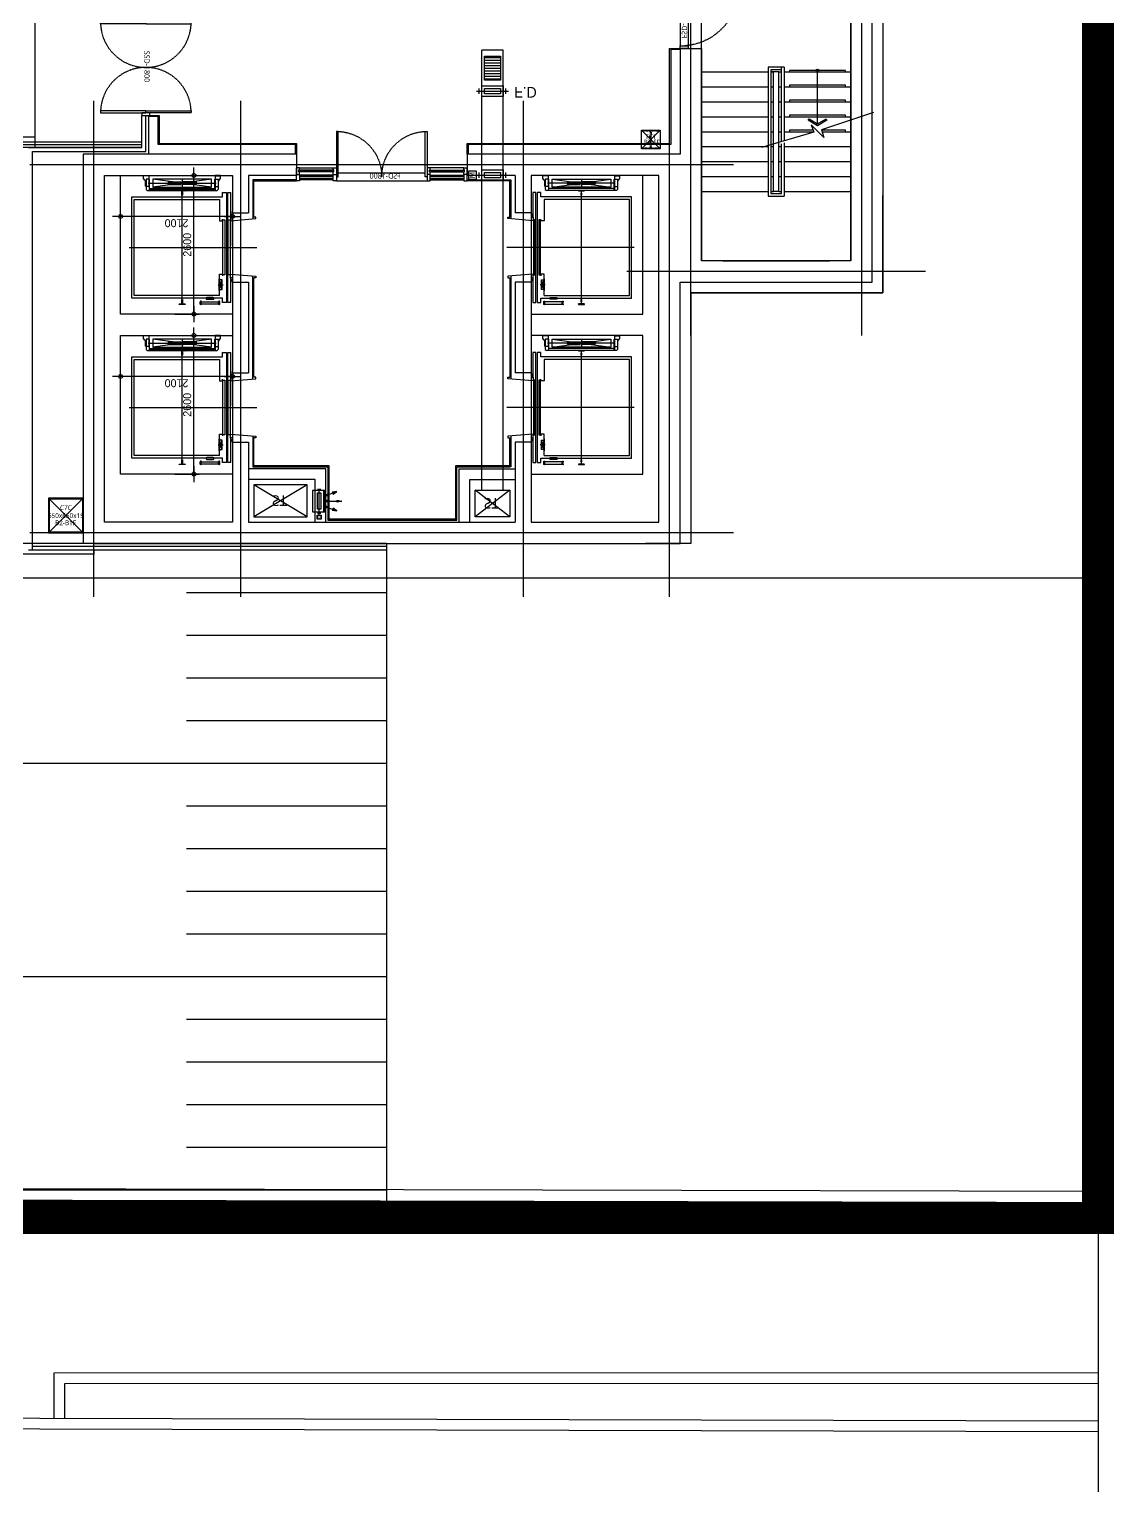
# Model space of a CAD drawing. Header units: millimetres. Extents: x -26983 to 60590, y 825 to 42375.
# Drawn here: x 59738 to 60136, y 16805 to 17341 of the extents above; entities that cross this region are included whole.
import ezdxf
from ezdxf.enums import TextEntityAlignment as Align

# ---------------------------------------------------------------- set-up
doc = ezdxf.new("R2010")
doc.units = ezdxf.units.MM
doc.header["$LTSCALE"] = 100
doc.header["$MEASUREMENT"] = 0
doc.header["$PDSIZE"] = -10
for name, pattern in [('DASHDOT', [1, 0.5, -0.25, 0, -0.25]), ('HID', [2.5, 1.5, -1]), ('HIDDEN', [2, 1, -1])]:
    doc.linetypes.add(name, pattern=pattern)
doc.layers.get('0').update_dxf_attribs({"linetype": 'CONTINUOUS'})
doc.layers.get('Defpoints').update_dxf_attribs({"color": 171, "linetype": 'CONTINUOUS'})
for name, color, linetype in [('CON', 2, 'CONTINUOUS'), ('DOOR', 4, 'CONTINUOUS'), ('DOOR ELE', 253, 'CONTINUOUS'), ('DOOR(OPEN ELE)', 5, 'CONTINUOUS'), ('ELE9', 9, 'CONTINUOUS'), ('ELEV', 253, 'CONTINUOUS'), ('HID', 8, 'HIDDEN'), ('STAIR', 4, 'CONTINUOUS'), ('STEEL', 5, 'CONTINUOUS'), ('WIN', 4, 'CONTINUOUS'), ('WIN-G', 252, 'CONTINUOUS'), ('난간', 5, 'CONTINUOUS')]:
    doc.layers.add(name, color=color, linetype=linetype)
doc.layers.add('기계 전기 소방', color=254, linetype='CONTINUOUS', plot=False)
doc.styles.add('CGS', font='cgse', dxfattribs={"bigfont": 'cgs'})
doc.styles.add('TE', font='malgun_0.ttf')
doc.styles.add('나눔바른고딕', font='NanumBarunGothic.ttf')
doc.styles.add('돋음', font='', dxfattribs={"height": 3})
doc.styles.get('돋음').set_extended_font_data('Dotum')
doc.dimstyles.new('NDIM 1200', dxfattribs={"dimscale": 75, "dimtxt": 3, "dimasz": 1, "dimexe": 2, "dimexo": 2, "dimgap": 1, "dimtad": 1, "dimdec": 0, "dimdsep": 46, "dimtxsty": 'CGS', "dimblk": 'DOT0', "dimcen": 1, "dimdle": 8, "dimclrd": 256, "dimclre": 256, "dimclrt": 256, "dimadec": 0, "dimazin": 0, "dimtfac": 1, "dimtdec": 0, "dimtix": 1, "dimtmove": 2, "dimatfit": 3, "dimldrblk": 'DOT0', "dimfxl": 1, "dimtolj": 1, "dimtzin": 0, "dimlwd": -1, "dimlwe": -1, "dimarcsym": 0})

# ---------------------------------------------------------------- blocks, each defined once
blk = doc.blocks.new('A$C113b3fc0')
at = {"layer": 'DOOR'}
for points in [[(750, 0), (750, 849), (785, 849), (785, 0)], [(2450, 0), (2450, 849), (2415, 849), (2415, 0)], [(785, 0), (750, 0)], [(2415, 0), (2450, 0)]]:
    blk.add_lwpolyline(points, dxfattribs=at)
at = {"layer": 'DOOR ELE', "ltscale": 0.05}
for points in [[(750, 924), (2450, 924)], [(785, 774), (2415, 774)]]:
    blk.add_lwpolyline(points, dxfattribs=at)
at = {"layer": 'DOOR(OPEN ELE)', "linetype": 'HID', "ltscale": 0.05}
for centre, start, end in [((750, 849), 272.3599, 0), ((2450, 849), 180, 267.6401)]:
    blk.add_arc(centre, 850, start, end, dxfattribs=at)
at = {"layer": 'Defpoints', "style": '나눔바른고딕'}
blk.add_text('FSD-1800', height=100, rotation=180, dxfattribs=at).set_placement((1958, 884))
at = {"color": 8}
for points in [[(0, 804), (0, 679), (750, 679), (750, 804)], [(3200, 804), (3200, 679), (2450, 679), (2450, 804)]]:
    blk.add_wipeout(points, dxfattribs=at).dxf.layer = 'WIN'
at = {"layer": 'WIN'}
for p, q in [((0, 804), (0, 679)), ((60, 679), (0, 679)), ((47, 760), (47, 720)), ((47, 760), (60, 760)), ((47, 720), (60, 720)), ((88, 755), (50, 755)), ((50, 755), (50, 725)), ((88, 725), (50, 725)), ((60, 804), (60, 760)), ((60, 720), (60, 679)), ((60, 679), (690, 679)), ((662, 755), (88, 755)), ((662, 725), (88, 725)), ((700, 755), (662, 755)), ((700, 725), (662, 725)), ((690, 804), (690, 760)), ((703, 760), (690, 760)), ((703, 720), (690, 720)), ((690, 720), (690, 679)), ((690, 679), (750, 679)), ((700, 755), (700, 725)), ((703, 760), (703, 720)), ((750, 679), (750, 804)), ((2450, 679), (2450, 804)), ((2510, 679), (2450, 679)), ((2497, 760), (2497, 720)), ((2497, 760), (2510, 760)), ((2497, 720), (2510, 720)), ((2500, 755), (2500, 725)), ((2500, 755), (2538, 755)), ((2500, 725), (2538, 725)), ((2510, 804), (2510, 760)), ((2510, 720), (2510, 679)), ((3140, 679), (2510, 679)), ((2538, 755), (3112, 755)), ((2538, 725), (3112, 725)), ((3112, 755), (3150, 755)), ((3112, 725), (3150, 725)), ((3140, 804), (3140, 760)), ((3153, 760), (3140, 760)), ((3153, 720), (3140, 720)), ((3140, 720), (3140, 679)), ((3140, 679), (3200, 679)), ((3150, 755), (3150, 725)), ((3153, 760), (3153, 720)), ((3200, 804), (3200, 679))]:
    blk.add_line(p, q, dxfattribs=at)
at = {"layer": 'WIN', "color": 8}
for p, q in [((88, 745), (82, 743)), ((82, 743), (82, 737)), ((88, 735), (82, 737)), ((84, 742), (84, 738)), ((84, 742), (666, 742)), ((84, 738), (666, 738)), ((88, 755), (88, 745)), ((88, 735), (88, 725)), ((662, 755), (662, 745)), ((662, 745), (668, 743)), ((662, 735), (668, 737)), ((662, 735), (662, 725)), ((666, 742), (666, 738)), ((668, 743), (668, 737)), ((2538, 745), (2532, 743)), ((2532, 743), (2532, 737)), ((2538, 735), (2532, 737)), ((3116, 742), (2534, 742)), ((2534, 742), (2534, 738)), ((3116, 738), (2534, 738)), ((2538, 755), (2538, 745)), ((2538, 735), (2538, 725)), ((3112, 755), (3112, 745)), ((3112, 745), (3118, 743)), ((3112, 735), (3118, 737)), ((3112, 735), (3112, 725)), ((3116, 742), (3116, 738)), ((3118, 743), (3118, 737))]:
    blk.add_line(p, q, dxfattribs=at)
for centre, start, end in [((88, 740), 19.4712, 90), ((88, 740), 270, 340.5288), ((662, 740), 90, 160.5288), ((662, 740), 199.4712, 270), ((2538, 740), 19.4712, 90), ((2538, 740), 270, 340.5288), ((3112, 740), 90, 160.5288), ((3112, 740), 199.4712, 270)]:
    blk.add_arc(centre, 6, start, end, dxfattribs=at)
at = {"ltscale": 0.1}
for points in [[(0, 804), (750, 804), (750, 924), (0, 924)], [(3200, 804), (2450, 804), (2450, 924), (3200, 924)]]:
    blk.add_wipeout(points, dxfattribs=at).dxf.layer = 'WIN-G'
at = {"layer": 'WIN', "ltscale": 0.1}
for points in [[(60, 924), (0, 924), (0, 804), (60, 804)], [(750, 924), (690, 924), (690, 804), (750, 804)], [(2450, 924), (2510, 924), (2510, 804), (2450, 804)], [(3140, 924), (3200, 924), (3200, 804), (3140, 804)]]:
    blk.add_lwpolyline(points, close=True, dxfattribs=at)
at = {"layer": 'WIN-G'}
for p, q in [((690, 906), (60, 906)), ((690, 882), (60, 882)), ((690, 846), (60, 846)), ((2510, 906), (3140, 906)), ((2510, 882), (3140, 882)), ((2510, 846), (3140, 846)), ((690, 822), (60, 822)), ((2510, 822), (3140, 822))]:
    blk.add_line(p, q, dxfattribs=at)
blk = doc.blocks.new('DOT0')
blk.add_line((-3, 0), (3, 0))
at = {"color": 6}
blk.add_circle((0, 0), 0.75, dxfattribs=at)
blk = doc.blocks.new('*D129')
at = {"layer": 'Defpoints', "ltscale": 0.4, "transparency": 16777216}
for p, q in [((150, 1516), (150, 1059)), ((2750, 1516), (2750, 1059)), ((200, 1159), (2700, 1159))]:
    blk.add_line(p, q, dxfattribs=at)
at = {"layer": 'Defpoints', "color": 0, "ltscale": 0.4, "transparency": 16777216}
for p in [(150, 1616), (2750, 1616), (2750, 1159)]:
    blk.add_point(p, dxfattribs=at)
at = {"layer": 'Defpoints', "ltscale": 0.4, "transparency": 16777216, "xscale": 50, "yscale": 50, "zscale": 50, "rotation": 180}
blk.add_blockref('DOT0', (150, 1159), dxfattribs=at)
at = {"layer": 'Defpoints', "ltscale": 0.4, "transparency": 16777216, "xscale": 50, "yscale": 50, "zscale": 50}
blk.add_blockref('DOT0', (2750, 1159), dxfattribs=at)
at = {"layer": 'Defpoints', "ltscale": 0.4, "transparency": 16777216, "insert": (1450, 1284), "char_height": 150, "attachment_point": 5, "style": 'CGS'}
blk.add_mtext('\\A1;2600', dxfattribs=at)
blk = doc.blocks.new('*D130')
at = {"layer": 'Defpoints', "ltscale": 0.4, "transparency": 16777216}
for p, q in [((1431, 2535), (2081, 2535)), ((1981, 485), (1981, 2485)), ((1431, 435), (2081, 435))]:
    blk.add_line(p, q, dxfattribs=at)
at = {"layer": 'Defpoints', "color": 0, "ltscale": 0.4, "transparency": 16777216}
for p in [(1331, 2535), (1981, 2535), (1331, 435)]:
    blk.add_point(p, dxfattribs=at)
at = {"layer": 'Defpoints', "ltscale": 0.4, "transparency": 16777216, "xscale": 50, "yscale": 50, "zscale": 50}
for p, rotation in [((1981, 2535), 90), ((1981, 435), 270)]:
    blk.add_blockref('DOT0', p, dxfattribs=dict(at, rotation=rotation))
at = {"layer": 'Defpoints', "ltscale": 0.4, "transparency": 16777216, "insert": (1856, 1485), "char_height": 150, "attachment_point": 5, "rotation": 90, "style": 'CGS'}
blk.add_mtext('\\A1;2100', dxfattribs=at)
blk = doc.blocks.new('A$C0a9799ad')
at = {"layer": '기계 전기 소방', "ltscale": 0.1}
h = blk.add_hatch(dxfattribs=at)
h.set_pattern_fill('_USER', color=256, scale=50, angle=540, pattern_type=0)
h.set_pattern_definition([(180, (-1193073.36, 30212339.483), (-4e-14, -50), [])])
h.paths.add_polyline_path([(5420, -6312), (5420, -6762), (5720, -6762), (5720, -6312)])
for p, q in [((2095, 1876), (1095, 1276)), ((2095, 1276), (1095, 1876)), ((2289, 1805), (2351, 1805)), ((2320, 1844), (2320, 1355)), ((2490, 1715), (2441, 1697)), ((2445, 1686), (2651, 1761)), ((2498, 1693), (2449, 1675)), ((5895, 1876), (5245, 1376)), ((5895, 1376), (5245, 1876)), ((2490, 1449), (2441, 1467)), ((2498, 1594), (2445, 1594)), ((2445, 1582), (2747, 1582)), ((2498, 1570), (2445, 1570)), ((2445, 1478), (2653, 1402)), ((2498, 1471), (2449, 1489)), ((5370, 1376), (5370, -6871)), ((5770, 1376, 0), (5770, -6871)), ((2289, 1355), (2351, 1355)), ((5770, -6871), (5370, -6871))]:
    blk.add_line(p, q, dxfattribs=at)
for points in [[(1095, 1876), (2095, 1876), (2095, 1276), (1095, 1276)], [(2283, 1917), (2283, 1844), (2357, 1844), (2357, 1917)], [(2351, 1426), (2351, 1734), (2289, 1734), (2289, 1426)], [(5895, 1876), (5245, 1876), (5245, 1376), (5895, 1376)], [(5370, -6005), (5370, -6205), (5770, -6205), (5770, -6005)], [(5420, -6055), (5420, -6155), (5720, -6155), (5720, -6055)], [(5420, -6312), (5420, -6762), (5720, -6762), (5720, -6312)]]:
    blk.add_lwpolyline(points, close=True, dxfattribs=at)
for points in [[(2425, 1781), (2425, 1381), (2195, 1381), (2195, 1781), (2425, 1781)], [(2400, 1781), (2425, 1781), (2425, 1381), (2400, 1381), (2400, 1781)], [(2566, 1752), (2651, 1761), (2581, 1713), (2566, 1752)], [(2581, 1451), (2653, 1402), (2566, 1412), (2581, 1451)], [(2659, 1603), (2659, 1561), (2747, 1582), (2659, 1603)], [(5270, -6105), (5870, -6105)], [(5820, -6055), (5820, -6155)]]:
    blk.add_lwpolyline(points, dxfattribs=at)
at = {"layer": '기계 전기 소방', "ltscale": 0.1, "elevation": 0}
for points in [[(5120, -4604), (5120, -4454), (5270, -4454), (5270, -4604)], [(5370, -4429), (5370, -4629), (5770, -4629), (5770, -4429)], [(5420, -4479), (5420, -4579), (5720, -4579), (5720, -4479)]]:
    blk.add_lwpolyline(points, close=True, dxfattribs=at)
for points in [[(5270, -4529), (5870, -4529)], [(5320, -4479), (5320, -4579)], [(5820, -4479), (5820, -4579)], [(5320, -6055), (5320, -6155)]]:
    blk.add_lwpolyline(points, dxfattribs=at)
at = {"layer": 'Defpoints', "style": '나눔바른고딕'}
for p in [(1578, 1572), (5553, 1622)]:
    blk.add_text('ST', height=200, dxfattribs=at).set_placement(p, align=Align.MIDDLE_CENTER)
at = {"layer": '기계 전기 소방', "ltscale": 0.1, "style": '돋음', "text_generation_flag": 2, "width": 0.8}
blk.add_text('M', height=61.3, rotation=180, dxfattribs=at).set_placement((2320, 1883), align=Align.MIDDLE_CENTER)
at = {"layer": '기계 전기 소방', "ltscale": 0.1, "style": '돋음', "width": 0.85}
blk.add_text('M', height=100, rotation=90, dxfattribs=at).set_placement((5194, -4529, 0), align=Align.MIDDLE_CENTER)
at = {"layer": '기계 전기 소방', "ltscale": 0.1, "style": '돋음'}
blk.add_text('F.D', height=200, dxfattribs=at).set_placement((6190, -6082, 0), align=Align.MIDDLE_CENTER)
blk = doc.blocks.new('*U195')
at = {"color": 0, "linetype": 'ByBlock'}
for p, q in [((325, 325), (-325, 325)), ((-325, 325), (-325, -325)), ((-310, 310), (310, 310)), ((-310, -310), (-310, 310)), ((310, 310), (310, -310)), ((325, -325), (325, 325)), ((-325, -325), (325, -325)), ((310, -310), (-310, -310))]:
    blk.add_line(p, q, dxfattribs=at)
at = {"layer": 'Defpoints'}
blk.add_point((0, 0), dxfattribs=at)
blk = doc.blocks.new('C7C-B2-B1F')
at = {"layer": 'Defpoints', "ltscale": 10000}
for p, q in [((-325, -325), (325, 325)), ((325, -325), (-325, 325))]:
    blk.add_line(p, q, dxfattribs=at)
at = {"ltscale": 0.1}
blk.add_blockref('*U195', (0, 0), dxfattribs=at)
at = {"layer": 'Defpoints', "style": 'TE'}
for s, p in [('650x650x15', (0, -47)), ('C7C', (0, 102)), ('B2-B1F', (-6, -182))]:
    blk.add_text(s, height=90, dxfattribs=at).set_placement(p, align=Align.CENTER)
blk = doc.blocks.new('A$C393a7e1d')
at = {"layer": 'STAIR', "ltscale": 5}
for p, q in [((0, 2800), (1500, 2800)), ((300, 2800), (300, 200)), ((600, 2800), (600, 200)), ((900, 2800), (900, 200)), ((1200, 2800), (1200, 200)), ((1500, 3000), (1500, 0))]:
    blk.add_line(p, q, dxfattribs=at)
for points in [[(3500, 3000), (0, 3000)], [(0, 3000), (0, 0), (3500, 0)], [(1500, 200), (0, 200)]]:
    blk.add_lwpolyline(points, dxfattribs=at)
at = {"layer": '난간'}
for points in [[(3500, 2950), (0, 2950)], [(3500, 2900), (0, 2900)], [(0, 100), (3500, 100)], [(0, 50), (3500, 50)]]:
    blk.add_lwpolyline(points, dxfattribs=at)
blk = doc.blocks.new('A$C48EA7C17')
at = {"layer": 'DOOR'}
for points in [[(965, 1088), (1000, 1088), (1000, 88), (965, 88)], [(-50, 0), (0, 0), (0, 150), (-50, 150)], [(1050, 0), (1000, 0), (1000, 150), (1050, 150)]]:
    blk.add_lwpolyline(points, close=True, dxfattribs=at)
at = {"layer": 'DOOR ELE', "ltscale": 0.1}
for points in [[(965, 150), (0, 150)], [(1000, 0), (0, 0)]]:
    blk.add_lwpolyline(points, dxfattribs=at)
at = {"layer": 'DOOR(OPEN ELE)', "linetype": 'HID', "ltscale": 0.05}
blk.add_arc((1084, 7), 1087, 96.2785, 175.7623, dxfattribs=at)
at = {"layer": 'Defpoints', "style": '나눔바른고딕'}
blk.add_text('FSD-1100', height=100, dxfattribs=at).set_placement((139, 28))
blk = doc.blocks.new('A$C03A90DB8')
at = {"layer": 'DOOR'}
for points in [[(0, 924), (50, 924), (50, 774), (0, 774)], [(1800, 924), (1750, 924), (1750, 774), (1800, 774)]]:
    blk.add_lwpolyline(points, close=True, dxfattribs=at)
for points in [[(50, 0), (50, 849), (85, 849), (85, 0)], [(1750, 0), (1750, 849), (1715, 849), (1715, 0)], [(85, 0), (50, 0)], [(1715, 0), (1750, 0)]]:
    blk.add_lwpolyline(points, dxfattribs=at)
at = {"layer": 'DOOR(OPEN ELE)', "linetype": 'HID', "ltscale": 0.05}
for points in [[(50, 1699), (50, 849), (85, 849), (85, 1699)], [(85, 1699), (50, 1699)], [(1750, 1699), (1750, 849), (1715, 849), (1715, 1699)], [(1715, 1699), (1750, 1699)]]:
    blk.add_lwpolyline(points, dxfattribs=at)
for centre, start, end in [((50, 849), 0, 87.6401), ((1750, 849), 92.3599, 180), ((50, 849), 272.3599, 0), ((1750, 849), 180, 267.6401)]:
    blk.add_arc(centre, 850, start, end, dxfattribs=at)
at = {"layer": 'Defpoints', "style": '나눔바른고딕'}
blk.add_text('SSD-1800', height=100, dxfattribs=at).set_placement((587, 819))
blk = doc.blocks.new('TC1-HID')
at = {"layer": 'Defpoints', "ltscale": 0.1}
for p, q in [((-175, -175), (175, 175)), ((175, -175), (-175, 175))]:
    blk.add_line(p, q, dxfattribs=at)
at = {"layer": 'Defpoints'}
blk.add_line((-6, 0), (6, 0), dxfattribs=at)
at = {"layer": 'Defpoints', "ltscale": 0.1}
blk.add_lwpolyline([(-175, 175), (175, 175), (175, -175), (-175, -175)], close=True, dxfattribs=at)
at = {"layer": 'HID', "ltscale": 0.1}
blk.add_lwpolyline([(175, -156), (175, -175), (-175, -175), (-175, -156), (-6, -156), (-6, 156), (-175, 156), (-175, 175), (175, 175), (175, 156), (6, 156), (6, -156)], close=True, dxfattribs=at)
at = {"layer": 'Defpoints', "ltscale": 0.1, "style": 'TE'}
blk.add_text('TC1', height=90, dxfattribs=at).set_placement((-4, -20), align=Align.BOTTOM_CENTER)
at = {"layer": 'Defpoints', "ltscale": 0.1, "style": 'TE', "width": 0.7}
blk.add_text('B2~5F', height=90, dxfattribs=at).set_placement((-135, -50), align=Align.MIDDLE_LEFT)
blk = doc.blocks.new('TC1-HID PLAN')
at = {"layer": 'HID'}
blk.add_blockref('TC1-HID', (0, -97675), dxfattribs=at)
blk = doc.blocks.new('A$C5d30824a')
at = {"layer": 'CON', "ltscale": 0.1}
for p, q in [((750, 435.4), (750, 135.4)), ((2050, 435.4), (2050, 135.4))]:
    blk.add_line(p, q, dxfattribs=at)
at = {"layer": 'Defpoints', "ltscale": 0.1}
blk.add_lwpolyline([(2750, 435.4), (150, 435.4), (150, 2535.4), (2750, 2535.4)], close=True, dxfattribs=at)
at = {"layer": 'ELEV'}
for p, q in [((450, 620.4), (450, 2320.4)), ((450, 2320.4), (2350, 2320.4)), ((500, 680.4), (500, 2280.4)), ((500, 2280.4), (2300, 2280.4)), ((1400, 2370.4), (1400, -20)), ((2300, 2280.4), (2300, 680.4)), ((2350, 2320.4), (2350, 620.4)), ((2488, 2057.4), (2468, 2037.4)), ((2468, 2037.4), (2468, 723.4)), ((2679, 1998.4), (2468, 1998.4)), ((2468, 1992.4), (2679, 1992.4)), ((2474, 768.4), (2474, 1992.4)), ((2679, 2057.4), (2488, 2057.4)), ((2505, 1992.4), (2505, 768.4)), ((2678, 830.4), (2528, 1930.4)), ((2678, 1930.4), (2528, 1930.4)), ((2528, 1930.4), (2528, 830.4)), ((2528, 830.4), (2678, 1930.4)), ((2545, 2057.4), (2550, 2065.4)), ((2545, 2057.4), (2545, 2057.4)), ((2545, 2002.4), (2545, 2057.4)), ((2675.4, 2002.4), (2545, 2002.4)), ((2550, 2065.4), (2642.2, 2065.4)), ((2603, 2016.4), (2603, 744.4)), ((2655.7, 2070.7), (2663, 2077.4)), ((2663, 2077.4), (2690, 2102.4)), ((2750, 2002.4), (2675.4, 2002.4)), ((2678, 830.4), (2678, 1930.4)), ((2679, 1992.4), (2679, 2057.4)), ((2690, 2102.4), (2750, 2102.4)), ((2755, 2072.4), (2739, 2072.4)), ((2755, 2037.4), (2739, 2037.4)), ((2744, 2002.4), (2744, 2102.4)), ((2750, 2102.4), (2750, 2002.4)), ((332, 1323.4), (332, 1437.4)), ((332, 1437.4), (337.2, 1437.4)), ((340.2, 1434.6), (342.7, 1389.9)), ((342.7, 1371), (340.2, 1326.3)), ((347.7, 1385.2), (379.8, 1385.2)), ((379.8, 1375.7), (347.7, 1375.7)), ((383, 1388.4), (383, 1388.4)), ((383, 1388.4), (420, 1388.4)), ((420, 1372.4), (383, 1372.4)), ((383, 1372.4), (383, 1372.4)), ((390.9, 1380.4), (2379.7, 1380.4)), ((420, 1388.4), (421, 1387.4)), ((421, 1373.4), (420, 1372.4)), ((421, 1387.4), (421, 1373.4)), ((2379, 1387.4), (2380, 1388.4)), ((2379, 1373.4), (2379, 1387.4)), ((2380, 1372.4), (2379, 1373.4)), ((2380, 1388.4), (2417, 1388.4)), ((2417, 1372.4), (2380, 1372.4)), ((2417, 1388.4), (2417, 1388.4)), ((2417, 1372.4), (2417, 1372.4)), ((2420.3, 1385.2), (2452.3, 1385.2)), ((2452.3, 1375.7), (2420.3, 1375.7)), ((2457.3, 1389.9), (2459.8, 1434.6)), ((2459.8, 1326.3), (2457.3, 1371)), ((2462.8, 1437.4), (2468, 1437.4)), ((2468, 1437.4), (2468, 1323.4)), ((2678.3, 1380.4), (2527.7, 1380.4)), ((2578, 1642.9), (2578, 1397.9)), ((2578, 1642.9), (2581.5, 1642.9)), ((2578, 1642.9), (2581.5, 1642.9)), ((2578, 1642.9), (2581.5, 1642.9)), ((2578, 1642.9), (2581.5, 1642.9)), ((2578, 1397.9), (2581.5, 1397.9)), ((2578, 1397.9), (2581.5, 1397.9)), ((2581.5, 1642.9), (2581.5, 1397.9)), ((2581.5, 1642.9), (2582, 1639.9)), ((2581.5, 1642.9), (2582, 1639.9)), ((2581.5, 1397.9), (2582, 1401)), ((2588, 1640.4), (2591, 1640.4)), ((2588, 1640.4), (2591, 1640.4)), ((2588, 1640.4), (2588, 1400.4)), ((2588, 1640.4), (2594, 1640.4)), ((2588, 1640.4), (2594, 1640.4)), ((2588, 1400.4), (2594, 1400.4)), ((2588, 1400.4), (2594, 1400.4)), ((2594, 1640.4), (2594, 1400.4)), ((2600, 1640.4), (2600, 1400.4)), ((2606, 1640.4), (2600, 1640.4)), ((2606, 1640.4), (2600, 1640.4)), ((2606, 1400.4), (2600, 1400.4)), ((2606, 1640.4), (2603, 1640.4)), ((2606, 1640.4), (2603, 1640.4)), ((2606, 1640.4), (2606, 1400.4)), ((2618, 1640.4), (2612, 1640.4)), ((2612, 1640.4), (2612, 1400.4)), ((2612, 1640.4), (2612, 1400.4)), ((2618, 1400.4), (2612, 1400.4)), ((2618, 1640.4), (2615, 1640.4)), ((2618, 1640.4), (2618, 1400.4)), ((2624.5, 1642.9), (2624, 1639.9)), ((2624.5, 1642.9), (2624, 1639.9)), ((2624.5, 1397.9), (2624, 1401)), ((2628, 1642.9), (2624.5, 1642.9)), ((2628, 1642.9), (2624.5, 1642.9)), ((2624.5, 1642.9), (2624.5, 1397.9)), ((2628, 1642.9), (2624.5, 1642.9)), ((2628, 1642.9), (2624.5, 1642.9)), ((2628, 1397.9), (2624.5, 1397.9)), ((2628, 1397.9), (2624.5, 1397.9)), ((2628, 1642.9), (2628, 1397.9)), ((337.2, 1323.4), (332, 1323.4)), ((2468, 1323.4), (2462.8, 1323.4)), ((2578, 1117.3), (2578, 1362.3)), ((2578, 1362.3), (2581.5, 1362.3)), ((2578, 1362.3), (2581.5, 1362.3)), ((2578, 1117.3), (2581.5, 1117.3)), ((2578, 1117.3), (2581.5, 1117.3)), ((2578, 1117.3), (2581.5, 1117.3)), ((2578, 1117.3), (2581.5, 1117.3)), ((2581.5, 1117.3), (2581.5, 1362.3)), ((2581.5, 1362.3), (2582, 1359.2)), ((2581.5, 1117.3), (2582, 1120.3)), ((2581.5, 1117.3), (2582, 1120.3)), ((2588, 1359.8), (2594, 1359.8)), ((2588, 1359.8), (2594, 1359.8)), ((2588, 1119.8), (2588, 1359.8)), ((2588, 1119.8), (2591, 1119.8)), ((2588, 1119.8), (2591, 1119.8)), ((2588, 1119.8), (2594, 1119.8)), ((2588, 1119.8), (2594, 1119.8)), ((2594, 1119.8), (2594, 1359.8)), ((2600, 1119.8), (2600, 1359.8)), ((2606, 1359.8), (2600, 1359.8)), ((2606, 1119.8), (2600, 1119.8)), ((2606, 1119.8), (2600, 1119.8)), ((2606, 1119.8), (2603, 1119.8)), ((2606, 1119.8), (2603, 1119.8)), ((2606, 1119.8), (2606, 1359.8)), ((2618, 1359.8), (2612, 1359.8)), ((2612, 1119.8), (2612, 1359.8)), ((2612, 1119.8), (2612, 1359.8)), ((2618, 1119.8), (2612, 1119.8)), ((2618, 1119.8), (2615, 1119.8)), ((2618, 1119.8), (2618, 1359.8)), ((2624.5, 1362.3), (2624, 1359.2)), ((2624.5, 1117.3), (2624, 1120.3)), ((2624.5, 1117.3), (2624, 1120.3)), ((2624.5, 1117.3), (2624.5, 1362.3)), ((2628, 1362.3), (2624.5, 1362.3)), ((2628, 1362.3), (2624.5, 1362.3)), ((2628, 1117.3), (2624.5, 1117.3)), ((2628, 1117.3), (2624.5, 1117.3)), ((2628, 1117.3), (2624.5, 1117.3)), ((2628, 1117.3), (2624.5, 1117.3)), ((2628, 1117.3), (2628, 1362.3)), ((337.5, 1040.6), (382.5, 1040.6)), ((337.5, 694.9), (337.5, 1019.9)), ((337.5, 1019.9), (382.5, 1019.9)), ((337.5, 1019.9), (337.5, 1017.9)), ((382.5, 1019.9), (382.5, 694.9)), ((382.5, 1019.9), (382.5, 1017.9)), ((382.5, 1019.9), (382.5, 1017.9)), ((427.5, 914.6), (427.5, 800.3)), ((461.8, 800.3), (461.8, 914.6)), ((2528, 830.4), (2678, 830.4)), ((337.5, 694.9), (337.5, 696.9)), ((337.5, 694.9), (382.5, 694.9)), ((337.5, 674.2), (382.5, 674.2)), ((368, 550.4), (368, 620.4)), ((368, 620.4), (450, 620.4)), ((2432, 550.4), (368, 550.4)), ((382.5, 694.9), (382.5, 696.9)), ((382.5, 694.9), (382.5, 696.9)), ((500, 680.4), (900, 680.4)), ((590, 687.6), (810, 687.6)), ((590, 680.4), (590, 687.6)), ((810, 680.4), (590, 680.4)), ((610, 630.4), (790, 680.4)), ((610, 680.4), (790, 630.4)), ((790, 680.4), (610, 680.4)), ((610, 680.4), (610, 630.4)), ((610, 630.4), (790, 630.4)), ((700, 703.6), (700, 607.3)), ((790, 630.4), (790, 680.4)), ((810, 687.6), (810, 680.4)), ((900, 620.4), (870, 620.4)), ((885, 615.4), (1915, 615.4)), ((885, 580.4), (885, 615.4)), ((1915, 580.4), (885, 580.4)), ((900, 680.4), (900, 620.4)), ((2300, 680.4), (1900, 680.4)), ((1900, 680.4), (1900, 620.4)), ((1900, 620.4), (1930, 620.4)), ((1915, 615.4), (1915, 580.4)), ((2350, 620.4), (2432, 620.4)), ((2432, 620.4), (2432, 550.4)), ((2468, 768.4), (2679, 768.4)), ((2679, 762.4), (2468, 762.4)), ((2488, 703.4), (2468, 723.4)), ((2679, 703.4), (2488, 703.4)), ((2675.4, 758.4), (2545, 758.4)), ((2545, 758.4), (2545, 703.4)), ((2545, 703.4), (2545, 703.4)), ((2545, 703.4), (2550, 695.4)), ((2550, 695.4), (2642.2, 695.4)), ((2655.7, 690.1), (2663, 683.4)), ((2663, 683.4), (2690, 658.4)), ((2750, 758.4), (2675.4, 758.4)), ((2679, 768.4), (2679, 703.4)), ((2690, 658.4), (2750, 658.4)), ((2755, 723.4), (2739, 723.4)), ((2755, 688.4), (2739, 688.4)), ((2744, 758.4), (2744, 658.4)), ((2750, 658.4), (2750, 758.4)), ((368, 470.4), (368, 525.4)), ((368, 525.4), (2432, 525.4)), ((830, 470.4), (368, 470.4)), ((750, 435.4), (830, 470.4)), ((885, 515.4), (1915, 515.4)), ((885, 480.4), (885, 515.4)), ((1915, 480.4), (885, 480.4)), ((1915, 515.4), (1915, 480.4)), ((2432, 470.4), (1970, 470.4)), ((2050, 435.4), (1970, 470.4)), ((2432, 525.4), (2432, 470.4))]:
    blk.add_line(p, q, dxfattribs=at)
for centre, radius, start, end in [((2642.2, 2085.4), 20, 270, 312.76883), ((337.2, 1434.4), 3, 3.2861, 90), ((347.7, 1390.2), 5, 183.2861, 270), ((347.7, 1370.7), 5, 90, 176.7139), ((379.8, 1388.4), 3.25, 270, 0), ((379.8, 1372.4), 3.25, 0, 90), ((2420.3, 1388.4), 3.25, 180, 270), ((2420.3, 1372.4), 3.25, 90, 180), ((2452.3, 1390.2), 5, 270, 356.7139), ((2452.3, 1370.7), 5, 3.2861, 90), ((2462.8, 1434.4), 3, 90, 176.7139), ((2585, 1640.4), 3, 190.23668, 0), ((2585, 1640.4), 3, 190.23668, 0), ((2585, 1400.4), 3, 0, 169.76332), ((2597, 1640.4), 3, 180, 0), ((2597, 1640.4), 3, 180, 0), ((2597, 1400.4), 3, 0, 180), ((2609, 1640.4), 3, 180, 0), ((2609, 1640.4), 3, 180, 0), ((2609, 1400.4), 3, 0, 180), ((2621, 1640.4), 3, 180, 349.76332), ((2621, 1640.4), 3, 180, 349.76332), ((2621, 1400.4), 3, 10.23668, 180), ((337.2, 1326.4), 3, 270, 356.7139), ((2462.8, 1326.4), 3, 183.2861, 270), ((2585, 1359.8), 3, 190.23668, 0), ((2585, 1119.8), 3, 0, 169.76332), ((2585, 1119.8), 3, 0, 169.76332), ((2597, 1359.8), 3, 180, 0), ((2597, 1119.8), 3, 0, 180), ((2597, 1119.8), 3, 0, 180), ((2609, 1359.8), 3, 180, 0), ((2609, 1119.8), 3, 0, 180), ((2609, 1119.8), 3, 0, 180), ((2621, 1359.8), 3, 180, 349.76332), ((2621, 1119.8), 3, 10.23668, 180), ((2621, 1119.8), 3, 10.23668, 180), ((337.5, 1029.3), 11.3, 90, 270), ((382.5, 1029.3), 11.3, 270, 90), ((444.7, 914.6), 17.1, 0, 180), ((337.5, 685.6), 11.3, 90, 270), ((382.5, 685.6), 11.3, 270, 90), ((444.7, 800.3), 17.1, 180, 0), ((2642.2, 675.4), 20, 47.23117, 90)]:
    blk.add_arc(centre, radius, start, end, dxfattribs=at)
at = {"layer": 'STEEL', "ltscale": 5}
for p, q in [((830, 435.4), (830, 474.4)), ((830, 474.4), (900, 474.4)), ((900, 474.4), (860, -1.6)), ((1970, 474.4), (1900, 474.4)), ((1900, 474.4), (1940, -1.6)), ((1970, 435.4), (1970, 474.4)), ((830, -1.6), (830, 35.4)), ((1970, -1.6), (1970, 35.4)), ((860, -1.6), (830, -1.6)), ((1940, -1.6), (1970, -1.6))]:
    blk.add_line(p, q, dxfattribs=at)
at = {"layer": 'Defpoints', "ltscale": 0.4}
dim = blk.add_linear_dim(base=(1980.7, 2535.4), p1=(1330.7, 435.4), p2=(1330.7, 2535.4), angle=90, dimstyle='NDIM 1200', override={"dimscale": 50, "dimclrd": 256, "dimclre": 256, "dimclrt": 256}, dxfattribs=at)
dim.commit()
dim.dimension.update_dxf_attribs({"geometry": '*D130', "text_midpoint": (1855.7, 1485.4)})
dim = blk.add_linear_dim(base=(2750, 1158.8), p1=(150, 1616), p2=(2750, 1616), dimstyle='NDIM 1200', override={"dimscale": 50, "dimclrd": 256, "dimclre": 256, "dimclrt": 256}, dxfattribs=at)
dim.commit()
dim.dimension.update_dxf_attribs({"geometry": '*D129', "text_midpoint": (1450, 1283.8)})
blk = doc.blocks.new('B2FF')
at = {"layer": 'ELE9', "color": 253, "ltscale": 0.1}
for p, q in [((37351674.7, 541596.3), (37351674.7, 549796.3)), ((37354874.7, 549796.3), (37354874.7, 541596.3)), ((37351874.7, 546536.3), (37353124.7, 546536.3)), ((37353174.7, 546536.3), (37353224.7, 546536.3)), ((37353224.7, 544296.3), (37353224.7, 546536.3)), ((37353324.7, 545213.4), (37353324.7, 546536.3)), ((37353324.7, 546536.3), (37353374.7, 546536.3)), ((37353424.7, 546626.3), (37353424.7, 545735.4)), ((37353424.7, 546536.3), (37354674.7, 546536.3)), ((37354049.7, 545562), (37354049.7, 546536.3)), ((37351874.7, 546256.3), (37353124.7, 546256.3)), ((37353174.7, 546256.3), (37353224.7, 546256.3)), ((37353324.7, 546256.3), (37353374.7, 546256.3)), ((37353424.7, 546256.3), (37354674.7, 546256.3)), ((37340474.7, 536696.3), (37340474.7, 545996.3)), ((37343224.7, 545996.3), (37343224.7, 536696.3)), ((37348524.7, 545996.3), (37348524.7, 536696.3)), ((37351274.7, 536696.3), (37351274.7, 545996.3)), ((37351874.7, 545976.3), (37353124.7, 545976.3)), ((37353174.7, 545976.3), (37353224.7, 545976.3)), ((37353324.7, 545976.3), (37353374.7, 545976.3)), ((37353424.7, 545976.3), (37354674.7, 545976.3)), ((37351874.7, 545696.3), (37353124.7, 545696.3)), ((37353174.7, 545696.3), (37353224.7, 545696.3)), ((37353324.7, 545696.3), (37353374.7, 545696.3)), ((37353424.7, 545735.4), (37353424.7, 545242.6)), ((37353424.7, 545696.3), (37354674.7, 545696.3)), ((37351874.7, 545416.3), (37353124.7, 545416.3)), ((37353174.7, 545416.3), (37353224.7, 545416.3)), ((37353324.7, 545416.3), (37353374.7, 545416.3)), ((37353424.7, 545416.3), (37353974.6, 545416.3)), ((37354132.6, 545416.3), (37354674.7, 545416.3)), ((37339324.7, 537571.3), (37339324.7, 545046.3)), ((37351874.7, 545136.3), (37353124.7, 545136.3)), ((37353174.7, 545136.3), (37353224.7, 545136.3)), ((37353324.7, 544296.3), (37353324.7, 545213.4)), ((37353324.7, 545136.3), (37353374.7, 545136.3)), ((37353424.7, 545204.6), (37353424.7, 544206.3)), ((37353424.7, 545136.3), (37354674.7, 545136.3)), ((37351874.7, 544856.3), (37353124.7, 544856.3)), ((37353174.7, 544856.3), (37353224.7, 544856.3)), ((37353324.7, 544856.3), (37353374.7, 544856.3)), ((37353424.7, 544856.3), (37354674.7, 544856.3)), ((37340674.7, 544596.3), (37343074.7, 544596.3)), ((37343074.7, 544596.3), (37343074.7, 543896.3)), ((37343374.7, 544596.3), (37343374.7, 543896.3)), ((37348374.7, 544596.3), (37348374.7, 543896.3)), ((37351074.7, 544596.3), (37348674.7, 544596.3)), ((37348674.7, 544596.3), (37348674.7, 543896.3)), ((37351874.7, 544576.3), (37353124.7, 544576.3)), ((37353174.7, 544576.3), (37353224.7, 544576.3)), ((37353324.7, 544576.3), (37353374.7, 544576.3)), ((37353424.7, 544576.3), (37354674.7, 544576.3)), ((37351874.7, 544296.3), (37353124.7, 544296.3)), ((37353174.7, 544296.3), (37353224.7, 544296.3)), ((37353324.7, 544296.3), (37353374.7, 544296.3)), ((37353424.7, 544296.3), (37354674.7, 544296.3)), ((37352274.7, 542996.3), (37351874.7, 542996.3)), ((37354674.7, 542996.3), (37354274.7, 542996.3)), ((37356074.7, 542796.3), (37350474.7, 542796.3)), ((37343374.7, 539596.3), (37343374.7, 538096.3)), ((37340274.7, 539096.3), (37340274.7, 537696.3)), ((37343374.7, 538096.3), (37348374.7, 538096.3)), ((37352474.7, 537896.3), (37339274.7, 537896.3)), ((37340474.7, 537696.3), (37340274.7, 537696.3))]:
    blk.add_line(p, q, dxfattribs=at)
at = {"layer": 'ELE9', "color": 253, "linetype": 'Continuous'}
for p, q in [((37345961.7, 537696.3), (37338461.7, 537696.3)), ((37345961.7, 536771.3), (37342211.7, 536771.3)), ((37345961.7, 535971.3), (37342211.7, 535971.3)), ((37345961.7, 535171.3), (37342211.7, 535171.3)), ((37345961.7, 534371.3), (37342211.7, 534371.3)), ((37345961.7, 533571.3), (37338461.7, 533571.3)), ((37345961.7, 532771.3), (37342211.7, 532771.3)), ((37345961.7, 531971.3), (37342211.7, 531971.3)), ((37345961.7, 531171.3), (37342211.7, 531171.3)), ((37345961.7, 530371.3), (37342211.7, 530371.3)), ((37345961.7, 529571.3), (37338461.7, 529571.3)), ((37345961.7, 528771.3), (37342211.7, 528771.3)), ((37345961.7, 527971.3), (37342211.7, 527971.3)), ((37345961.7, 527171.3), (37342211.7, 527171.3)), ((37345961.7, 526371.3), (37342211.7, 526371.3)), ((37345961.7, 525571.3), (37338461.7, 525571.3)), ((37345961.7, 525334.1), (37342211.7, 525334.1))]:
    blk.add_line(p, q, dxfattribs=at)
at = {"layer": 'ELE9', "color": 253, "ltscale": 0.001}
blk.add_lwpolyline([(37340474.7, 537571.3), (37340474.7, 537496.3), (37174249.7, 537496.3), (37174249.7, 566646.3)], dxfattribs=at)
at = {"layer": 'ELE9', "color": 253, "ltscale": 0.1}
for points in [[(37351674.7, 555746.3), (37355274.7, 555746.3), (37355274.7, 542396.3), (37351674.7, 542396.3), (37351674.7, 537696.3), (37350824.7, 537696.3)], [(37351474.7, 537696.3), (37351474.7, 542596.3), (37355074.7, 542596.3), (37355074.7, 548596.3)], [(37354674.7, 547196.3), (37354674.7, 548196.3)], [(37351474.7, 546956.3), (37351294.7, 546956.3), (37351294.7, 545176.3), (37347494.7, 545176.3), (37347494.7, 544996.3), (37347474.7, 544996.3), (37347474.7, 545196.3), (37351274.7, 545196.3), (37351274.7, 546976.3), (37351474.7, 546976.3)], [(37351474.7, 546976.3), (37351874.7, 546976.3)], [(37351874.7, 546976.3), (37351874.7, 542996.3)], [(37354674.7, 542996.3), (37354674.7, 547196.3)], [(37354674.7, 542996.3), (37354674.7, 547196.3)], [(37353374.7, 546626.3), (37353124.7, 546626.3), (37353124.7, 544206.3), (37353424.7, 544206.3)], [(37353374.7, 546576.3), (37353174.7, 546576.3), (37353174.7, 544256.3), (37353374.7, 544256.3)], [(37353324.7, 546536.3), (37353174.7, 546536.3)], [(37353424.7, 546626.3), (37353374.7, 546626.3)], [(37353374.7, 545718.8), (37353374.7, 546626.3)], [(37354574.7, 546536.3), (37354574.7, 546566.3), (37353524.7, 546566.3), (37353524.7, 546536.3)], [(37354574.7, 546256.3), (37354574.7, 546286.3), (37353524.7, 546286.3), (37353524.7, 546256.3)], [(37354574.7, 545976.3), (37354574.7, 546006.3), (37353524.7, 546006.3), (37353524.7, 545976.3)], [(37339249.7, 545121.3), (37341374.7, 545121.3), (37341374.7, 545721.3)], [(37339324.7, 545046.3), (37341449.7, 545046.3), (37341449.7, 545721.3)], [(37341374.7, 545721.3), (37341449.7, 545721.3)], [(37341499.7, 545701.3), (37341499.7, 544996.3)], [(37355099.7, 545776.9), (37354120.9, 545451.7), (37354168.2, 545309.4), (37353931.2, 545546.8), (37353978.5, 545404.4), (37352999.7, 545118.5)], [(37353374.7, 545228), (37353374.7, 545718.8)], [(37354574.7, 545696.3), (37354574.7, 545726.3), (37353524.7, 545726.3), (37353524.7, 545696.3)], [(37353964.6, 545446.3), (37353524.7, 545446.3), (37353524.7, 545416.3)], [(37354574.7, 545416.3), (37354574.7, 545446.3), (37354122.7, 545446.3)], [(37353374.7, 544256.3), (37353374.7, 545190)], [(37340274.7, 544996.3), (37340274.7, 539096.3)], [(37343074.7, 538096.3), (37340674.7, 538096.3), (37340674.7, 544596.3)], [(37343474.7, 543816.3), (37343474.7, 544496.3), (37344274.7, 544496.3), (37344274.7, 544516.3), (37343454.7, 544516.3), (37343454.7, 543781.5)], [(37348274.7, 543816.3), (37348274.7, 544496.3), (37347474.7, 544496.3), (37347474.7, 544516.3), (37348294.7, 544516.3), (37348294.7, 543781.5)], [(37348674.7, 538096.3), (37351074.7, 538096.3), (37351074.7, 544596.3)], [(37353324.7, 544296.3), (37353224.7, 544296.3)], [(37352274.7, 542996.3), (37354274.7, 542996.3)], [(37343074.7, 542596.3), (37343074.7, 540896.3)], [(37343374.7, 542596.3), (37343374.7, 540896.3)], [(37343454.7, 540781.5), (37343454.7, 542711.1)], [(37343474.7, 540816.3), (37343474.7, 542676.3)], [(37348274.7, 542676.3), (37348274.7, 540816.3)], [(37348294.7, 542711.1), (37348294.7, 540781.5)], [(37348374.7, 542596.3), (37348374.7, 540896.3)], [(37348674.7, 542596.3), (37348674.7, 540896.3)], [(37343074.7, 539596.3), (37343074.7, 538096.3)], [(37343454.7, 539711.1), (37343454.7, 539136.3), (37343474.7, 539136.3), (37343474.7, 539676.3)], [(37348294.7, 539711.1), (37348294.7, 539136.3), (37348274.7, 539136.3), (37348274.7, 539676.3)], [(37348374.7, 539596.3), (37348374.7, 538096.3)], [(37348674.7, 539596.3), (37348674.7, 538096.3)], [(37344824.7, 538096.3), (37344824.7, 539096.3), (37343374.7, 539096.3)], [(37343474.7, 539156.3), (37344884.7, 539156.3), (37344884.7, 538156.3), (37347264.7, 538156.3), (37347264.7, 539156.3), (37348274.7, 539156.3)], [(37343474.7, 539136.3), (37344864.7, 539136.3), (37344864.7, 538136.3), (37347284.7, 538136.3), (37347284.7, 539136.3), (37348274.7, 539136.3)], [(37347324.7, 538096.3), (37347324.7, 539096.3), (37348374.7, 539096.3)], [(37344624.7, 538096.3), (37344624.7, 538896.3), (37343374.7, 538896.3)], [(37347524.7, 538096.3), (37347524.7, 538896.3), (37348374.7, 538896.3)], [(37339324.7, 537646.3), (37345961.7, 537646.3), (37345961.7, 537571.3), (37339249.7, 537571.3)], [(37340474.7, 537696.3), (37350824.7, 537696.3)], [(37350824.7, 537696.3), (37351474.7, 537696.3)], [(37359310.2, 525550.9), (37338461.7, 525596)], [(37359310.2, 525050.9), (37350824.7, 525050.9)], [(37359310.2, 525050.9), (37359310.2, 519920.3)], [(37359310.2, 522147.4), (37339724.7, 522144.4), (37339724.7, 521299)], [(37359310.2, 521947.4), (37339924.7, 521944.5), (37339924.7, 521298.5)], [(37336974.7, 521305.6), (37359310.2, 521252.3)], [(37336974.7, 521105.6), (37359310.2, 521052.3)]]:
    blk.add_lwpolyline(points, dxfattribs=at)
for points in [[(37351874.7, 548396.3), (37354674.7, 548396.3), (37354674.7, 542996.3), (37351874.7, 542996.3)], [(37344254.7, 544996.3), (37344254.7, 545176.3), (37341679.7, 545176.3), (37341679.7, 545701.3), (37341499.7, 545701.3), (37341499.7, 545721.3), (37341699.7, 545721.3), (37341699.7, 545196.3), (37344274.7, 545196.3), (37344274.7, 544996.3)], [(37354224.7, 545630), (37354049.7, 545529), (37353874.8, 545630), (37353889.1, 545654.7), (37354049.7, 545562), (37354210.4, 545654.7)]]:
    blk.add_lwpolyline(points, close=True, dxfattribs=at)
blk.add_lwpolyline([(37354024.7, 546566.3, -1), (37354074.7, 546566.3, -1)], format="xyb", close=True, dxfattribs=at)
at = {"layer": 'ELE9', "color": 253, "linetype": 'Continuous'}
for points in [[(37351674.7, 542396.3), (37355274.7, 542396.3), (37355274.7, 544221.3)], [(37345961.7, 537696.3), (37345961.7, 525079.8)]]:
    blk.add_lwpolyline(points, dxfattribs=at)
at = {"layer": 'ELE9', "color": 253, "linetype": 'DASHDOT', "lineweight": -3, "ltscale": 5, "const_width": 100}
blk.add_lwpolyline([(37359310.2, 525300.9), (37338461.7, 525346)], dxfattribs=at)
at = {"layer": 'ELE9', "color": 253, "linetype": 'ByBlock', "ltscale": 2}
blk.add_lwpolyline([(37359310.2, 525050.9), (37338461.7, 525096)], dxfattribs=at)
at = {"layer": 'ELE9', "color": 253}
blk.add_blockref('TC1-HID PLAN', (37350924.7, 642946.3), dxfattribs=at)
at = {"layer": 'ELE9', "color": 253, "ltscale": 0.1, "xscale": -1}
for name, p, rotation in [('A$C393a7e1d', (37337874.7, 548121.3), 180), ('A$C48EA7C17', (37351474.7, 547026.3), 270), ('A$C5d30824a', (37348239.3, 541846.3), 270), ('A$C5d30824a', (37348239.3, 538846.3), 270)]:
    blk.add_blockref(name, p, dxfattribs=dict(at, rotation=rotation))
at = {"layer": 'ELE9', "color": 253, "ltscale": 0.1}
for name, p, rotation in [('A$C03A90DB8', (37340600.4, 547521.3), 270), ('A$C5d30824a', (37343510.1, 541846.3), 90), ('A$C5d30824a', (37343510.1, 538846.3), 90)]:
    blk.add_blockref(name, p, dxfattribs=dict(at, rotation=rotation))
blk.add_blockref('C7C-B2-B1F', (37339949.7, 538221.3), dxfattribs=at)
at = {"layer": 'ELE9', "color": 253, "ltscale": 0.1, "xscale": -1, "rotation": 180}
blk.add_blockref('A$C113b3fc0', (37344274.7, 545420.6), dxfattribs=at)
at = {"layer": 'ELE9', "color": 253, "ltscale": 0.1}
for p, q in [((37352474.7, 544796.3), (37339274.7, 544796.3)), ((37344274.7, 544996.3), (37340274.7, 544996.3)), ((37344274.7, 544596.3), (37343374.7, 544596.3)), ((37348374.7, 544596.3), (37347474.7, 544596.3))]:
    blk.add_line(p, q, dxfattribs=at)
at = {"layer": 'ELE9', "color": 253, "ltscale": 10, "const_width": 600}
blk.add_lwpolyline([(37150790.4, 525050.9), (37359310.2, 525050.9), (37359324.7, 647596.3), (37256431.7, 647586.4), (37163218.1, 647630.1)], dxfattribs=at)
at = {"layer": 'ELE9', "color": 253}
blk.add_lwpolyline([(37150980.9, 537050.9), (37359310.2, 537050.9)], dxfattribs=at)
at = {"layer": 'ELE9', "color": 253, "ltscale": 0.1}
for points in [[(37351474.7, 546976.3), (37351474.7, 544996.3), (37347474.7, 544996.3)], [(37344274.7, 544996.3), (37344274.7, 544596.3)], [(37347474.7, 544996.3), (37347474.7, 544596.3)]]:
    blk.add_lwpolyline(points, dxfattribs=at)
at = {"layer": 'ELE9', "color": 253, "ltscale": 0.1, "xscale": -1, "rotation": 180}
blk.add_blockref('A$C0a9799ad', (37342380.2, 540071.9), dxfattribs=at)

msp = doc.modelspace()

# ---------------------------------------------------------------- block references
at = {"xscale": 0.01956471256889679, "yscale": 0.01956471256889679, "zscale": 0.01956471256889679}
msp.add_blockref('B2FF', (-670794.07, 6632.61), dxfattribs=at)

doc.saveas('drawing.dxf')
